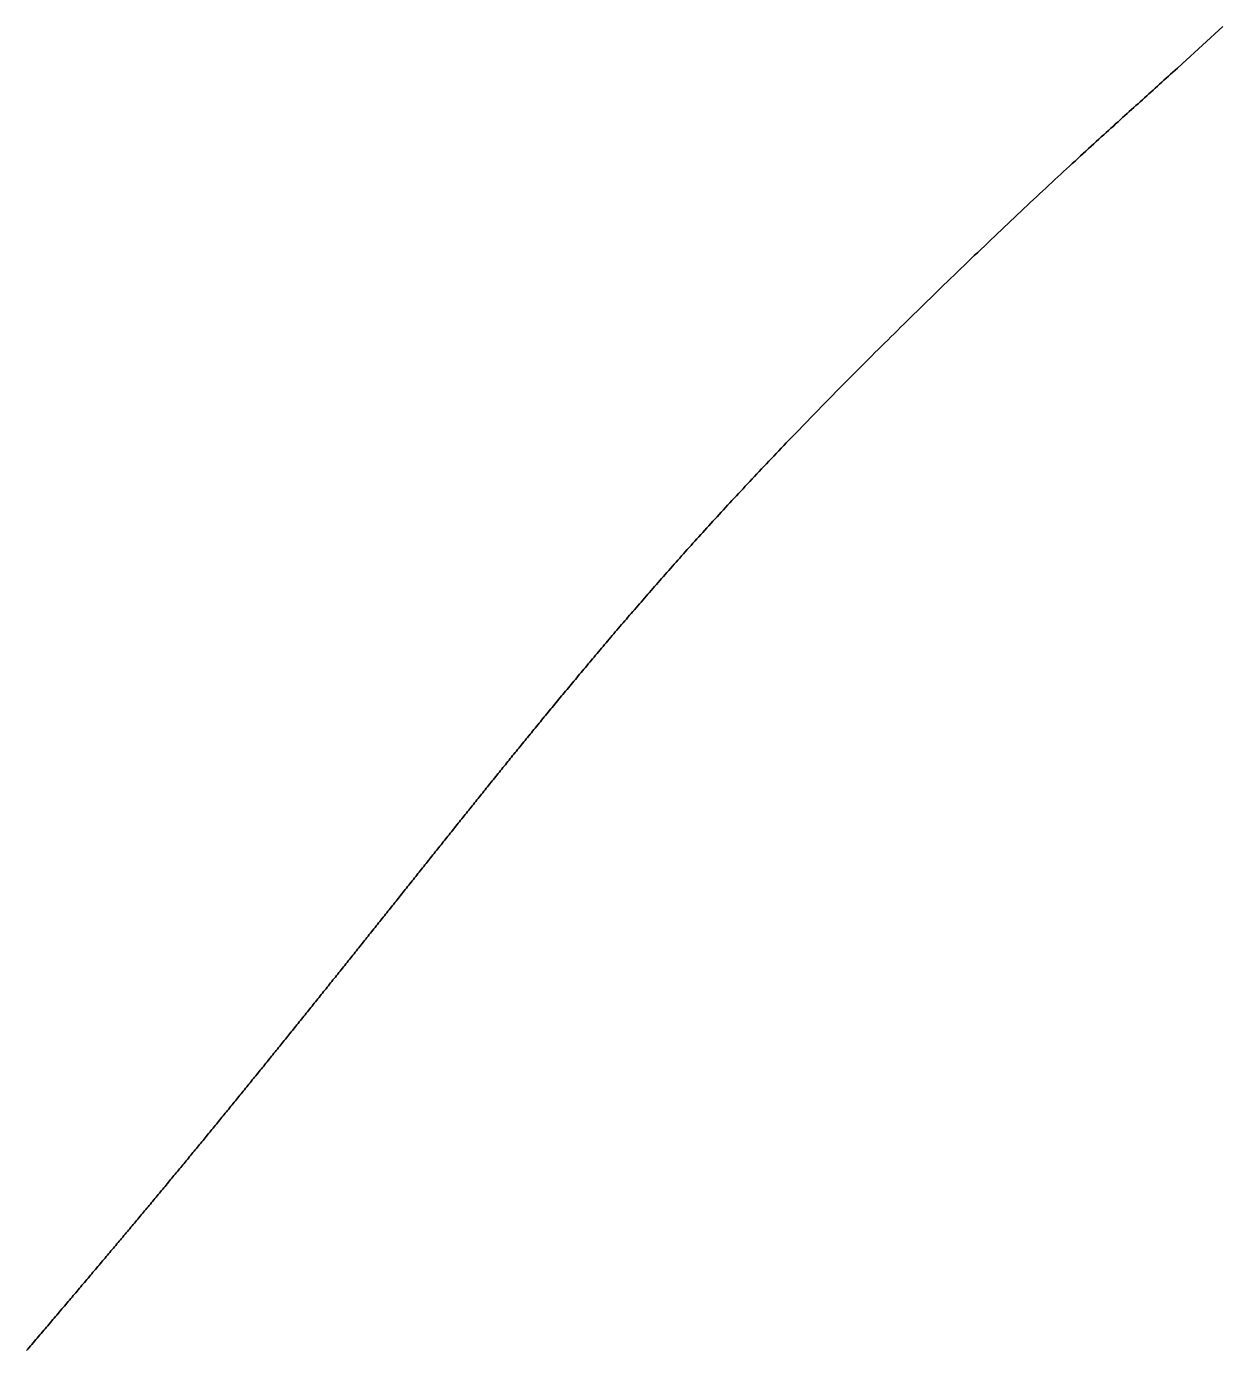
# Model space of a CAD drawing. Header units: inches. Extents: x 130170 to 284068, y 377793 to 804530.
# Drawn here: x 251080.05 to 251110.62, y 752607.03 to 752640.95 of the extents above; entities that cross this region are included whole.
import ezdxf

# ---------------------------------------------------------------- set-up
doc = ezdxf.new("R2010")
doc.units = ezdxf.units.IN
doc.header["$MEASUREMENT"] = 0
doc.layers.add('muni_il', color=7, linetype='Continuous')

msp = doc.modelspace()

# ---------------------------------------------------------------- linework, layer by layer
at = {"layer": 'muni_il'}
for points in [[(251110.681, 752640.95), (251109.634, 752639.993), (251109.515, 752639.885), (251109.457, 752639.832), (251109.399, 752639.779), (251109.341, 752639.727), (251109.284, 752639.675), (251109.227, 752639.624), (251109.171, 752639.572), (251109.115, 752639.522), (251109.059, 752639.471), (251109.003, 752639.421), (251108.948, 752639.371), (251108.893, 752639.321), (251108.838, 752639.271), (251108.783, 752639.221), (251108.728, 752639.172), (251108.673, 752639.122), (251108.617, 752639.072), (251108.562, 752639.022), (251108.507, 752638.972), (251108.451, 752638.922), (251108.395, 752638.871), (251108.339, 752638.821), (251108.283, 752638.77), (251108.226, 752638.718), (251108.169, 752638.666), (251108.111, 752638.614), (251108.053, 752638.561), (251107.994, 752638.508), (251107.934, 752638.454), (251107.875, 752638.4), (251107.814, 752638.345), (251107.753, 752638.289), (251107.691, 752638.233), (251107.628, 752638.176), (251107.565, 752638.119), (251107.501, 752638.06), (251107.437, 752638.001), (251107.371, 752637.942), (251107.305, 752637.881), (251107.238, 752637.82), (251107.171, 752637.758), (251107.102, 752637.695), (251107.033, 752637.632), (251106.963, 752637.567), (251106.893, 752637.502), (251106.821, 752637.437), (251106.749, 752637.37), (251106.676, 752637.303), (251106.602, 752637.234), (251106.528, 752637.166), (251106.453, 752637.096), (251106.377, 752637.026), (251106.301, 752636.954), (251106.224, 752636.883), (251106.146, 752636.81), (251106.067, 752636.737), (251105.988, 752636.663), (251105.909, 752636.589), (251105.829, 752636.514), (251105.748, 752636.438), (251105.667, 752636.362), (251105.585, 752636.285), (251105.503, 752636.208), (251105.42, 752636.13), (251105.337, 752636.051), (251105.253, 752635.972), (251105.169, 752635.893), (251105.085, 752635.813), (251105.001, 752635.733), (251104.916, 752635.652), (251104.831, 752635.571), (251104.745, 752635.49), (251104.659, 752635.408), (251104.573, 752635.326), (251104.487, 752635.244), (251104.401, 752635.162), (251104.315, 752635.079), (251104.229, 752634.996), (251104.142, 752634.913), (251104.055, 752634.83), (251103.969, 752634.746), (251103.882, 752634.663), (251103.796, 752634.579), (251103.709, 752634.495), (251103.622, 752634.412), (251103.536, 752634.328), (251103.45, 752634.244), (251103.364, 752634.16), (251103.278, 752634.077), (251103.192, 752633.993), (251103.106, 752633.909), (251103.02, 752633.826), (251102.935, 752633.742), (251102.85, 752633.659), (251102.765, 752633.576), (251102.681, 752633.493), (251102.596, 752633.41), (251102.512, 752633.327), (251102.429, 752633.245), (251102.345, 752633.162), (251102.262, 752633.08), (251102.18, 752632.999), (251102.098, 752632.917), (251102.016, 752632.836), (251101.934, 752632.755), (251101.853, 752632.674), (251101.772, 752632.594), (251101.692, 752632.514), (251101.612, 752632.434), (251101.533, 752632.354), (251101.454, 752632.275), (251101.375, 752632.196), (251101.297, 752632.118), (251101.219, 752632.04), (251101.142, 752631.962), (251101.065, 752631.885), (251100.989, 752631.808), (251100.914, 752631.731), (251100.838, 752631.655), (251100.763, 752631.579), (251100.689, 752631.503), (251100.615, 752631.428), (251100.542, 752631.354), (251100.469, 752631.279), (251100.397, 752631.205), (251100.325, 752631.132), (251100.254, 752631.059), (251100.183, 752630.986), (251100.113, 752630.914), (251100.043, 752630.842), (251099.973, 752630.77), (251099.904, 752630.699), (251099.836, 752630.628), (251099.768, 752630.558), (251099.701, 752630.488), (251099.634, 752630.419), (251099.568, 752630.35), (251099.502, 752630.281), (251099.436, 752630.213), (251099.371, 752630.145), (251099.307, 752630.077), (251099.243, 752630.01), (251099.179, 752629.943), (251099.116, 752629.877), (251099.053, 752629.811), (251098.991, 752629.746), (251098.929, 752629.68), (251098.868, 752629.615), (251098.807, 752629.551), (251098.747, 752629.487), (251098.687, 752629.423), (251098.627, 752629.36), (251098.568, 752629.296), (251098.509, 752629.234), (251098.451, 752629.171), (251098.393, 752629.109), (251098.335, 752629.047), (251098.278, 752628.986), (251098.222, 752628.925), (251098.165, 752628.864), (251098.109, 752628.804), (251098.054, 752628.744), (251097.998, 752628.684), (251097.944, 752628.625), (251097.889, 752628.565), (251097.835, 752628.506), (251097.781, 752628.448), (251097.728, 752628.39), (251097.675, 752628.331), (251097.622, 752628.274), (251097.57, 752628.216), (251097.517, 752628.159), (251097.466, 752628.102), (251097.414, 752628.046), (251097.363, 752627.989), (251097.312, 752627.933), (251097.262, 752627.877), (251097.211, 752627.822), (251097.162, 752627.766), (251097.112, 752627.711), (251097.062, 752627.656), (251097.014, 752627.601), (251096.965, 752627.547), (251096.916, 752627.493), (251096.868, 752627.439), (251096.82, 752627.385), (251096.772, 752627.332), (251096.725, 752627.278), (251096.678, 752627.225), (251096.631, 752627.172), (251096.584, 752627.12), (251096.538, 752627.067), (251096.491, 752627.015), (251096.445, 752626.963), (251096.4, 752626.911), (251096.354, 752626.859), (251096.309, 752626.808), (251096.264, 752626.757), (251096.219, 752626.705), (251096.174, 752626.655), (251096.13, 752626.604), (251096.086, 752626.553), (251096.042, 752626.503), (251095.998, 752626.453), (251095.954, 752626.403), (251095.911, 752626.353), (251095.868, 752626.303), (251095.825, 752626.254), (251095.782, 752626.205), (251095.74, 752626.155), (251095.697, 752626.106), (251095.655, 752626.058), (251095.613, 752626.009), (251095.571, 752625.961), (251095.529, 752625.912), (251095.488, 752625.864), (251095.447, 752625.816), (251095.406, 752625.768), (251095.365, 752625.72), (251095.324, 752625.673), (251095.283, 752625.625), (251095.243, 752625.578), (251095.203, 752625.531), (251095.162, 752625.484), (251095.123, 752625.437), (251095.083, 752625.39), (251095.043, 752625.344), (251095.004, 752625.298), (251094.964, 752625.251), (251094.925, 752625.205), (251094.886, 752625.159), (251094.847, 752625.113), (251094.809, 752625.068), (251094.77, 752625.022), (251094.732, 752624.977), (251094.694, 752624.931), (251094.656, 752624.886), (251094.618, 752624.841), (251094.58, 752624.796), (251094.542, 752624.751), (251094.505, 752624.707), (251094.467, 752624.662), (251094.43, 752624.618), (251094.393, 752624.574), (251094.356, 752624.529), (251094.319, 752624.486), (251094.282, 752624.442), (251094.246, 752624.398), (251094.209, 752624.354), (251094.173, 752624.311), (251094.137, 752624.267), (251094.101, 752624.224), (251094.065, 752624.181), (251094.029, 752624.138), (251093.993, 752624.095), (251093.958, 752624.052), (251093.922, 752624.01), (251093.887, 752623.967), (251093.852, 752623.925), (251093.817, 752623.882), (251093.782, 752623.84), (251093.747, 752623.798), (251093.712, 752623.756), (251093.677, 752623.714), (251093.643, 752623.672), (251093.608, 752623.63), (251093.574, 752623.589), (251093.54, 752623.547), (251093.506, 752623.506), (251093.472, 752623.465), (251093.438, 752623.424), (251093.404, 752623.382), (251093.371, 752623.341), (251093.337, 752623.301), (251093.304, 752623.26), (251093.27, 752623.219), (251093.237, 752623.179), (251093.204, 752623.138), (251093.171, 752623.098), (251093.138, 752623.057), (251093.105, 752623.017), (251093.072, 752622.977), (251093.039, 752622.937), (251093.007, 752622.897), (251092.974, 752622.857), (251092.941, 752622.818), (251092.909, 752622.778), (251092.877, 752622.738), (251092.845, 752622.699), (251092.812, 752622.659), (251092.78, 752622.62), (251092.748, 752622.581), (251092.717, 752622.541), (251092.685, 752622.502), (251092.653, 752622.463), (251092.621, 752622.424), (251092.59, 752622.385), (251092.558, 752622.346), (251092.527, 752622.308), (251092.495, 752622.269), (251092.464, 752622.23), (251092.433, 752622.192), (251092.402, 752622.153), (251092.37, 752622.115), (251092.339, 752622.076), (251092.308, 752622.038), (251092.277, 752622), (251092.246, 752621.962), (251092.216, 752621.923), (251092.185, 752621.885), (251092.154, 752621.847), (251092.123, 752621.809), (251092.093, 752621.771), (251092.062, 752621.733), (251092.032, 752621.695), (251092.001, 752621.658), (251091.971, 752621.62), (251091.94, 752621.582), (251091.91, 752621.545), (251091.88, 752621.507), (251091.85, 752621.469), (251091.819, 752621.432), (251091.789, 752621.394), (251091.759, 752621.357), (251091.729, 752621.319), (251091.699, 752621.282), (251091.669, 752621.245), (251091.639, 752621.207), (251091.609, 752621.17), (251091.579, 752621.133), (251091.549, 752621.095), (251091.519, 752621.058), (251091.489, 752621.021), (251091.459, 752620.984), (251091.43, 752620.946), (251091.4, 752620.909), (251091.37, 752620.872), (251091.34, 752620.835), (251091.311, 752620.798), (251091.281, 752620.761), (251091.251, 752620.724), (251091.222, 752620.687), (251091.192, 752620.65), (251091.162, 752620.613), (251091.133, 752620.576), (251091.103, 752620.539), (251091.074, 752620.502), (251091.044, 752620.465), (251091.015, 752620.428), (251090.985, 752620.391), (251090.956, 752620.354), (251090.926, 752620.317), (251090.897, 752620.281), (251090.867, 752620.244), (251090.838, 752620.207), (251090.808, 752620.17), (251090.778, 752620.133), (251090.749, 752620.096), (251090.72, 752620.059), (251090.69, 752620.022), (251090.661, 752619.985), (251090.631, 752619.948), (251090.602, 752619.912), (251090.572, 752619.875), (251090.543, 752619.838), (251090.513, 752619.801), (251090.484, 752619.764), (251090.454, 752619.727), (251090.425, 752619.69), (251090.395, 752619.653), (251090.366, 752619.616), (251090.337, 752619.579), (251090.307, 752619.542), (251090.278, 752619.505), (251090.248, 752619.468), (251090.219, 752619.432), (251090.189, 752619.395), (251090.16, 752619.358), (251090.13, 752619.321), (251090.101, 752619.284), (251090.071, 752619.247), (251090.042, 752619.21), (251090.012, 752619.172), (251089.982, 752619.136), (251089.953, 752619.099), (251089.923, 752619.061), (251089.894, 752619.024), (251089.864, 752618.987), (251089.835, 752618.95), (251089.805, 752618.913), (251089.775, 752618.876), (251089.746, 752618.839), (251089.716, 752618.802), (251089.687, 752618.765), (251089.657, 752618.727), (251089.627, 752618.69), (251089.598, 752618.653), (251089.568, 752618.616), (251089.538, 752618.579), (251089.509, 752618.541), (251089.479, 752618.504), (251089.449, 752618.467), (251089.419, 752618.43), (251089.39, 752618.392), (251089.36, 752618.355), (251089.33, 752618.318), (251089.3, 752618.281), (251089.271, 752618.243), (251089.241, 752618.206), (251089.211, 752618.169), (251089.181, 752618.131), (251089.151, 752618.094), (251089.122, 752618.057), (251089.092, 752618.019), (251089.062, 752617.982), (251089.032, 752617.945), (251089.002, 752617.907), (251088.972, 752617.87), (251088.943, 752617.832), (251088.913, 752617.795), (251088.883, 752617.758), (251088.853, 752617.72), (251088.823, 752617.683), (251088.793, 752617.645), (251088.763, 752617.608), (251088.733, 752617.57), (251088.704, 752617.533), (251088.674, 752617.496), (251088.644, 752617.458), (251088.614, 752617.421), (251088.584, 752617.383), (251088.554, 752617.346), (251088.524, 752617.309), (251088.494, 752617.271), (251088.464, 752617.234), (251088.434, 752617.196), (251088.404, 752617.159), (251088.374, 752617.121), (251088.344, 752617.084), (251088.314, 752617.046), (251088.284, 752617.009), (251088.254, 752616.972), (251088.225, 752616.934), (251088.195, 752616.897), (251088.165, 752616.859), (251088.135, 752616.822), (251088.105, 752616.785), (251088.075, 752616.747), (251088.045, 752616.71), (251088.015, 752616.672), (251087.985, 752616.635), (251087.955, 752616.598), (251087.925, 752616.56), (251087.895, 752616.523), (251087.865, 752616.486), (251087.835, 752616.448), (251087.806, 752616.411), (251087.776, 752616.374), (251087.746, 752616.337), (251087.716, 752616.299), (251087.686, 752616.262), (251087.656, 752616.225), (251087.626, 752616.188), (251087.596, 752616.15), (251087.566, 752616.113), (251087.537, 752616.076), (251087.507, 752616.039), (251087.477, 752616.002), (251087.447, 752615.965), (251087.417, 752615.928), (251087.388, 752615.89), (251087.358, 752615.853), (251087.328, 752615.816), (251087.298, 752615.779), (251087.269, 752615.742), (251087.239, 752615.705), (251087.209, 752615.668), (251087.179, 752615.631), (251087.15, 752615.595), (251087.12, 752615.558), (251087.09, 752615.521), (251087.061, 752615.484), (251087.031, 752615.447), (251087.002, 752615.41), (251086.972, 752615.373), (251086.942, 752615.337), (251086.913, 752615.3), (251086.883, 752615.263), (251086.854, 752615.227), (251086.824, 752615.19), (251086.794, 752615.153), (251086.765, 752615.117), (251086.736, 752615.08), (251086.706, 752615.044), (251086.677, 752615.007), (251086.647, 752614.97), (251086.618, 752614.934), (251086.588, 752614.898), (251086.559, 752614.861), (251086.53, 752614.825), (251086.5, 752614.788), (251086.471, 752614.752), (251086.442, 752614.716), (251086.412, 752614.679), (251086.383, 752614.643), (251086.354, 752614.607), (251086.324, 752614.571), (251086.295, 752614.535), (251086.266, 752614.498), (251086.237, 752614.462), (251086.207, 752614.426), (251086.178, 752614.39), (251086.149, 752614.354), (251086.12, 752614.318), (251086.091, 752614.282), (251086.062, 752614.246), (251086.033, 752614.21), (251086.003, 752614.174), (251085.975, 752614.139), (251085.945, 752614.103), (251085.916, 752614.067), (251085.887, 752614.031), (251085.858, 752613.995), (251085.829, 752613.96), (251085.8, 752613.924), (251085.771, 752613.888), (251085.743, 752613.853), (251085.714, 752613.817), (251085.685, 752613.781), (251085.656, 752613.746), (251085.627, 752613.71), (251085.598, 752613.675), (251085.569, 752613.639), (251085.541, 752613.604), (251085.512, 752613.569), (251085.483, 752613.533), (251085.454, 752613.498), (251085.425, 752613.462), (251085.397, 752613.427), (251085.368, 752613.392), (251085.339, 752613.357), (251085.31, 752613.321), (251085.282, 752613.286), (251085.253, 752613.251), (251085.224, 752613.216), (251085.196, 752613.181), (251085.167, 752613.145), (251085.138, 752613.11), (251085.11, 752613.075), (251085.081, 752613.04), (251085.052, 752613.005), (251085.024, 752612.97), (251084.995, 752612.935), (251084.967, 752612.9), (251084.938, 752612.865), (251084.909, 752612.83), (251084.881, 752612.795), (251084.852, 752612.76), (251084.824, 752612.726), (251084.795, 752612.691), (251084.767, 752612.656), (251084.738, 752612.621), (251084.71, 752612.586), (251084.681, 752612.551), (251084.652, 752612.516), (251084.624, 752612.482), (251084.595, 752612.447), (251084.567, 752612.412), (251084.538, 752612.377), (251084.51, 752612.343), (251084.481, 752612.308), (251084.453, 752612.273), (251084.424, 752612.239), (251084.396, 752612.204), (251084.367, 752612.169), (251084.339, 752612.135), (251084.31, 752612.1), (251084.282, 752612.065), (251084.253, 752612.031), (251084.224, 752611.996), (251084.196, 752611.961), (251084.167, 752611.927), (251084.139, 752611.892), (251084.11, 752611.857), (251084.082, 752611.823), (251084.053, 752611.788), (251084.025, 752611.753), (251083.996, 752611.719), (251083.967, 752611.684), (251083.939, 752611.65), (251083.91, 752611.615), (251083.882, 752611.58), (251083.853, 752611.546), (251083.824, 752611.511), (251083.796, 752611.476), (251083.767, 752611.442), (251083.738, 752611.407), (251083.709, 752611.373), (251083.681, 752611.338), (251083.652, 752611.303), (251083.623, 752611.269), (251083.594, 752611.234), (251083.566, 752611.199), (251083.537, 752611.164), (251083.508, 752611.13), (251083.479, 752611.095), (251083.45, 752611.06), (251083.421, 752611.025), (251083.392, 752610.991), (251083.364, 752610.956), (251083.335, 752610.921), (251083.306, 752610.886), (251083.276, 752610.851), (251083.248, 752610.817), (251083.219, 752610.782), (251083.189, 752610.747), (251083.16, 752610.712), (251083.131, 752610.677), (251083.102, 752610.642), (251083.073, 752610.607), (251083.043, 752610.572), (251083.014, 752610.537), (251082.985, 752610.502), (251082.956, 752610.467), (251082.926, 752610.432), (251082.897, 752610.397), (251082.868, 752610.361), (251082.838, 752610.326), (251082.809, 752610.291), (251082.779, 752610.256), (251082.75, 752610.22), (251082.72, 752610.185), (251082.69, 752610.15), (251082.661, 752610.114), (251082.631, 752610.079), (251082.601, 752610.043), (251082.572, 752610.008), (251082.542, 752609.972), (251082.512, 752609.937), (251082.482, 752609.901), (251082.452, 752609.865), (251082.422, 752609.83), (251082.392, 752609.794), (251082.362, 752609.758), (251082.332, 752609.723), (251082.302, 752609.687), (251082.271, 752609.651), (251082.241, 752609.615), (251082.211, 752609.579), (251082.18, 752609.543), (251082.15, 752609.507), (251082.12, 752609.471), (251082.089, 752609.434), (251082.059, 752609.398), (251082.028, 752609.362), (251081.997, 752609.326), (251081.967, 752609.289), (251081.936, 752609.253), (251081.905, 752609.216), (251081.874, 752609.18), (251081.843, 752609.143), (251081.813, 752609.106), (251081.782, 752609.07), (251081.75, 752609.033), (251081.719, 752608.996), (251081.688, 752608.959), (251081.657, 752608.922), (251081.626, 752608.885), (251081.594, 752608.848), (251081.563, 752608.811), (251081.531, 752608.774), (251081.5, 752608.736), (251081.468, 752608.699), (251081.437, 752608.662), (251081.405, 752608.624), (251081.373, 752608.587), (251081.341, 752608.549), (251081.309, 752608.511), (251081.277, 752608.474), (251081.245, 752608.436), (251081.213, 752608.398), (251081.181, 752608.36), (251081.149, 752608.322), (251081.117, 752608.284), (251081.084, 752608.246), (251081.052, 752608.208), (251081.019, 752608.169), (251080.987, 752608.131), (251080.954, 752608.093), (251080.922, 752608.054), (251080.889, 752608.016), (251080.856, 752607.977), (251080.823, 752607.938), (251080.79, 752607.899), (251080.757, 752607.861), (251080.724, 752607.821), (251080.691, 752607.783), (251080.658, 752607.743), (251080.624, 752607.704), (251080.591, 752607.665), (251080.558, 752607.626), (251080.524, 752607.586), (251080.491, 752607.547), (251080.457, 752607.507), (251080.423, 752607.467), (251080.389, 752607.428), (251080.356, 752607.388), (251080.322, 752607.348), (251080.288, 752607.308), (251080.253, 752607.268), (251080.219, 752607.228), (251080.185, 752607.187), (251080.151, 752607.147), (251080.116, 752607.107), (251080.082, 752607.066), (251080.048, 752607.026)], [(251080.048, 752607.026), (251080.082, 752607.066), (251080.116, 752607.107), (251080.151, 752607.147), (251080.185, 752607.187), (251080.219, 752607.228), (251080.253, 752607.268), (251080.288, 752607.308), (251080.322, 752607.348), (251080.356, 752607.388), (251080.389, 752607.428), (251080.423, 752607.467), (251080.457, 752607.507), (251080.491, 752607.547), (251080.524, 752607.586), (251080.558, 752607.626), (251080.591, 752607.665), (251080.624, 752607.704), (251080.658, 752607.743), (251080.691, 752607.783), (251080.724, 752607.821), (251080.757, 752607.861), (251080.79, 752607.899), (251080.823, 752607.938), (251080.856, 752607.977), (251080.889, 752608.016), (251080.922, 752608.054), (251080.954, 752608.093), (251080.987, 752608.131), (251081.019, 752608.169), (251081.052, 752608.208), (251081.084, 752608.246), (251081.117, 752608.284), (251081.149, 752608.322), (251081.181, 752608.36), (251081.213, 752608.398), (251081.245, 752608.436), (251081.277, 752608.474), (251081.309, 752608.511), (251081.341, 752608.549), (251081.373, 752608.587), (251081.405, 752608.624), (251081.437, 752608.662), (251081.468, 752608.699), (251081.5, 752608.736), (251081.531, 752608.774), (251081.563, 752608.811), (251081.594, 752608.848), (251081.626, 752608.885), (251081.657, 752608.922), (251081.688, 752608.959), (251081.719, 752608.996), (251081.75, 752609.033), (251081.782, 752609.07), (251081.813, 752609.106), (251081.843, 752609.143), (251081.874, 752609.18), (251081.905, 752609.216), (251081.936, 752609.253), (251081.967, 752609.289), (251081.997, 752609.326), (251082.028, 752609.362), (251082.059, 752609.398), (251082.089, 752609.434), (251082.12, 752609.471), (251082.15, 752609.507), (251082.18, 752609.543), (251082.211, 752609.579), (251082.241, 752609.615), (251082.271, 752609.651), (251082.302, 752609.687), (251082.332, 752609.723), (251082.362, 752609.758), (251082.392, 752609.794), (251082.422, 752609.83), (251082.452, 752609.865), (251082.482, 752609.901), (251082.512, 752609.937), (251082.542, 752609.972), (251082.572, 752610.008), (251082.601, 752610.043), (251082.631, 752610.079), (251082.661, 752610.114), (251082.69, 752610.15), (251082.72, 752610.185), (251082.75, 752610.22), (251082.779, 752610.256), (251082.809, 752610.291), (251082.838, 752610.326), (251082.868, 752610.361), (251082.897, 752610.397), (251082.926, 752610.432), (251082.956, 752610.467), (251082.985, 752610.502), (251083.014, 752610.537), (251083.043, 752610.572), (251083.073, 752610.607), (251083.102, 752610.642), (251083.131, 752610.677), (251083.16, 752610.712), (251083.189, 752610.747), (251083.219, 752610.782), (251083.248, 752610.817), (251083.276, 752610.851), (251083.306, 752610.886), (251083.335, 752610.921), (251083.364, 752610.956), (251083.392, 752610.991), (251083.421, 752611.025), (251083.45, 752611.06), (251083.479, 752611.095), (251083.508, 752611.13), (251083.537, 752611.164), (251083.566, 752611.199), (251083.594, 752611.234), (251083.623, 752611.269), (251083.652, 752611.303), (251083.681, 752611.338), (251083.709, 752611.373), (251083.738, 752611.407), (251083.767, 752611.442), (251083.796, 752611.476), (251083.824, 752611.511), (251083.853, 752611.546), (251083.882, 752611.58), (251083.91, 752611.615), (251083.939, 752611.65), (251083.967, 752611.684), (251083.996, 752611.719), (251084.025, 752611.753), (251084.053, 752611.788), (251084.082, 752611.823), (251084.11, 752611.857), (251084.139, 752611.892), (251084.167, 752611.927), (251084.196, 752611.961), (251084.224, 752611.996), (251084.253, 752612.031), (251084.282, 752612.065), (251084.31, 752612.1), (251084.339, 752612.135), (251084.367, 752612.169), (251084.396, 752612.204), (251084.424, 752612.239), (251084.453, 752612.273), (251084.481, 752612.308), (251084.51, 752612.343), (251084.538, 752612.377), (251084.567, 752612.412), (251084.595, 752612.447), (251084.624, 752612.482), (251084.652, 752612.516), (251084.681, 752612.551), (251084.71, 752612.586), (251084.738, 752612.621), (251084.767, 752612.656), (251084.795, 752612.691), (251084.824, 752612.726), (251084.852, 752612.76), (251084.881, 752612.795), (251084.909, 752612.83), (251084.938, 752612.865), (251084.967, 752612.9), (251084.995, 752612.935), (251085.024, 752612.97), (251085.052, 752613.005), (251085.081, 752613.04), (251085.11, 752613.075), (251085.138, 752613.11), (251085.167, 752613.145), (251085.196, 752613.181), (251085.224, 752613.216), (251085.253, 752613.251), (251085.282, 752613.286), (251085.31, 752613.321), (251085.339, 752613.357), (251085.368, 752613.392), (251085.397, 752613.427), (251085.425, 752613.462), (251085.454, 752613.498), (251085.483, 752613.533), (251085.512, 752613.569), (251085.541, 752613.604), (251085.569, 752613.639), (251085.598, 752613.675), (251085.627, 752613.71), (251085.656, 752613.746), (251085.685, 752613.781), (251085.714, 752613.817), (251085.743, 752613.853), (251085.771, 752613.888), (251085.8, 752613.924), (251085.829, 752613.96), (251085.858, 752613.995), (251085.887, 752614.031), (251085.916, 752614.067), (251085.945, 752614.103), (251085.975, 752614.139), (251086.003, 752614.174), (251086.033, 752614.21), (251086.062, 752614.246), (251086.091, 752614.282), (251086.12, 752614.318), (251086.149, 752614.354), (251086.178, 752614.39), (251086.207, 752614.426), (251086.237, 752614.462), (251086.266, 752614.498), (251086.295, 752614.535), (251086.324, 752614.571), (251086.354, 752614.607), (251086.383, 752614.643), (251086.412, 752614.679), (251086.442, 752614.716), (251086.471, 752614.752), (251086.5, 752614.788), (251086.53, 752614.825), (251086.559, 752614.861), (251086.588, 752614.898), (251086.618, 752614.934), (251086.647, 752614.97), (251086.677, 752615.007), (251086.706, 752615.044), (251086.736, 752615.08), (251086.765, 752615.117), (251086.794, 752615.153), (251086.824, 752615.19), (251086.854, 752615.227), (251086.883, 752615.263), (251086.913, 752615.3), (251086.942, 752615.337), (251086.972, 752615.373), (251087.002, 752615.41), (251087.031, 752615.447), (251087.061, 752615.484), (251087.09, 752615.521), (251087.12, 752615.558), (251087.15, 752615.595), (251087.179, 752615.631), (251087.209, 752615.668), (251087.239, 752615.705), (251087.269, 752615.742), (251087.298, 752615.779), (251087.328, 752615.816), (251087.358, 752615.853), (251087.388, 752615.89), (251087.417, 752615.928), (251087.447, 752615.965), (251087.477, 752616.002), (251087.507, 752616.039), (251087.537, 752616.076), (251087.566, 752616.113), (251087.596, 752616.15), (251087.626, 752616.188), (251087.656, 752616.225), (251087.686, 752616.262), (251087.716, 752616.299), (251087.746, 752616.337), (251087.776, 752616.374), (251087.806, 752616.411), (251087.835, 752616.448), (251087.865, 752616.486), (251087.895, 752616.523), (251087.925, 752616.56), (251087.955, 752616.598), (251087.985, 752616.635), (251088.015, 752616.672), (251088.045, 752616.71), (251088.075, 752616.747), (251088.105, 752616.785), (251088.135, 752616.822), (251088.165, 752616.859), (251088.195, 752616.897), (251088.225, 752616.934), (251088.254, 752616.972), (251088.284, 752617.009), (251088.314, 752617.046), (251088.344, 752617.084), (251088.374, 752617.121), (251088.404, 752617.159), (251088.434, 752617.196), (251088.464, 752617.234), (251088.494, 752617.271), (251088.524, 752617.309), (251088.554, 752617.346), (251088.584, 752617.383), (251088.614, 752617.421), (251088.644, 752617.458), (251088.674, 752617.496), (251088.704, 752617.533), (251088.733, 752617.57), (251088.763, 752617.608), (251088.793, 752617.645), (251088.823, 752617.683), (251088.853, 752617.72), (251088.883, 752617.758), (251088.913, 752617.795), (251088.943, 752617.832), (251088.972, 752617.87), (251089.002, 752617.907), (251089.032, 752617.945), (251089.062, 752617.982), (251089.092, 752618.019), (251089.122, 752618.057), (251089.151, 752618.094), (251089.181, 752618.131), (251089.211, 752618.169), (251089.241, 752618.206), (251089.271, 752618.243), (251089.3, 752618.281), (251089.33, 752618.318), (251089.36, 752618.355), (251089.39, 752618.392), (251089.419, 752618.43), (251089.449, 752618.467), (251089.479, 752618.504), (251089.509, 752618.541), (251089.538, 752618.579), (251089.568, 752618.616), (251089.598, 752618.653), (251089.627, 752618.69), (251089.657, 752618.727), (251089.687, 752618.765), (251089.716, 752618.802), (251089.746, 752618.839), (251089.775, 752618.876), (251089.805, 752618.913), (251089.835, 752618.95), (251089.864, 752618.987), (251089.894, 752619.024), (251089.923, 752619.061), (251089.953, 752619.099), (251089.982, 752619.136), (251090.012, 752619.172), (251090.042, 752619.21), (251090.071, 752619.247), (251090.101, 752619.284), (251090.13, 752619.321), (251090.16, 752619.358), (251090.189, 752619.395), (251090.219, 752619.432), (251090.248, 752619.468), (251090.278, 752619.505), (251090.307, 752619.542), (251090.337, 752619.579), (251090.366, 752619.616), (251090.395, 752619.653), (251090.425, 752619.69), (251090.454, 752619.727), (251090.484, 752619.764), (251090.513, 752619.801), (251090.543, 752619.838), (251090.572, 752619.875), (251090.602, 752619.912), (251090.631, 752619.948), (251090.661, 752619.985), (251090.69, 752620.022), (251090.72, 752620.059), (251090.749, 752620.096), (251090.778, 752620.133), (251090.808, 752620.17), (251090.838, 752620.207), (251090.867, 752620.244), (251090.897, 752620.281), (251090.926, 752620.317), (251090.956, 752620.354), (251090.985, 752620.391), (251091.015, 752620.428), (251091.044, 752620.465), (251091.074, 752620.502), (251091.103, 752620.539), (251091.133, 752620.576), (251091.162, 752620.613), (251091.192, 752620.65), (251091.222, 752620.687), (251091.251, 752620.724), (251091.281, 752620.761), (251091.311, 752620.798), (251091.34, 752620.835), (251091.37, 752620.872), (251091.4, 752620.909), (251091.43, 752620.946), (251091.459, 752620.984), (251091.489, 752621.021), (251091.519, 752621.058), (251091.549, 752621.095), (251091.579, 752621.133), (251091.609, 752621.17), (251091.639, 752621.207), (251091.669, 752621.245), (251091.699, 752621.282), (251091.729, 752621.319), (251091.759, 752621.357), (251091.789, 752621.394), (251091.819, 752621.432), (251091.85, 752621.469), (251091.88, 752621.507), (251091.91, 752621.545), (251091.94, 752621.582), (251091.971, 752621.62), (251092.001, 752621.658), (251092.032, 752621.695), (251092.062, 752621.733), (251092.093, 752621.771), (251092.123, 752621.809), (251092.154, 752621.847), (251092.185, 752621.885), (251092.216, 752621.923), (251092.246, 752621.962), (251092.277, 752622), (251092.308, 752622.038), (251092.339, 752622.076), (251092.37, 752622.115), (251092.402, 752622.153), (251092.433, 752622.192), (251092.464, 752622.23), (251092.495, 752622.269), (251092.527, 752622.308), (251092.558, 752622.346), (251092.59, 752622.385), (251092.621, 752622.424), (251092.653, 752622.463), (251092.685, 752622.502), (251092.717, 752622.541), (251092.748, 752622.581), (251092.78, 752622.62), (251092.812, 752622.659), (251092.845, 752622.699), (251092.877, 752622.738), (251092.909, 752622.778), (251092.941, 752622.818), (251092.974, 752622.857), (251093.007, 752622.897), (251093.039, 752622.937), (251093.072, 752622.977), (251093.105, 752623.017), (251093.138, 752623.057), (251093.171, 752623.098), (251093.204, 752623.138), (251093.237, 752623.179), (251093.27, 752623.219), (251093.304, 752623.26), (251093.337, 752623.301), (251093.371, 752623.341), (251093.404, 752623.382), (251093.438, 752623.424), (251093.472, 752623.465), (251093.506, 752623.506), (251093.54, 752623.547), (251093.574, 752623.589), (251093.608, 752623.63), (251093.643, 752623.672), (251093.677, 752623.714), (251093.712, 752623.756), (251093.747, 752623.798), (251093.782, 752623.84), (251093.817, 752623.882), (251093.852, 752623.925), (251093.887, 752623.967), (251093.922, 752624.01), (251093.958, 752624.052), (251093.993, 752624.095), (251094.029, 752624.138), (251094.065, 752624.181), (251094.101, 752624.224), (251094.137, 752624.267), (251094.173, 752624.311), (251094.209, 752624.354), (251094.246, 752624.398), (251094.282, 752624.442), (251094.319, 752624.486), (251094.356, 752624.529), (251094.393, 752624.574), (251094.43, 752624.618), (251094.467, 752624.662), (251094.505, 752624.707), (251094.542, 752624.751), (251094.58, 752624.796), (251094.618, 752624.841), (251094.656, 752624.886), (251094.694, 752624.931), (251094.732, 752624.977), (251094.77, 752625.022), (251094.809, 752625.068), (251094.847, 752625.113), (251094.886, 752625.159), (251094.925, 752625.205), (251094.964, 752625.251), (251095.004, 752625.298), (251095.043, 752625.344), (251095.083, 752625.39), (251095.123, 752625.437), (251095.162, 752625.484), (251095.203, 752625.531), (251095.243, 752625.578), (251095.283, 752625.625), (251095.324, 752625.673), (251095.365, 752625.72), (251095.406, 752625.768), (251095.447, 752625.816), (251095.488, 752625.864), (251095.529, 752625.912), (251095.571, 752625.961), (251095.613, 752626.009), (251095.655, 752626.058), (251095.697, 752626.106), (251095.74, 752626.155), (251095.782, 752626.205), (251095.825, 752626.254), (251095.868, 752626.303), (251095.911, 752626.353), (251095.954, 752626.403), (251095.998, 752626.453), (251096.042, 752626.503), (251096.086, 752626.553), (251096.13, 752626.604), (251096.174, 752626.655), (251096.219, 752626.705), (251096.264, 752626.757), (251096.309, 752626.808), (251096.354, 752626.859), (251096.4, 752626.911), (251096.445, 752626.963), (251096.491, 752627.015), (251096.538, 752627.067), (251096.584, 752627.12), (251096.631, 752627.172), (251096.678, 752627.225), (251096.725, 752627.278), (251096.772, 752627.332), (251096.82, 752627.385), (251096.868, 752627.439), (251096.916, 752627.493), (251096.965, 752627.547), (251097.014, 752627.601), (251097.062, 752627.656), (251097.112, 752627.711), (251097.162, 752627.766), (251097.211, 752627.822), (251097.262, 752627.877), (251097.312, 752627.933), (251097.363, 752627.989), (251097.414, 752628.046), (251097.466, 752628.102), (251097.517, 752628.159), (251097.57, 752628.216), (251097.622, 752628.274), (251097.675, 752628.331), (251097.728, 752628.39), (251097.781, 752628.448), (251097.835, 752628.506), (251097.889, 752628.565), (251097.944, 752628.625), (251097.998, 752628.684), (251098.054, 752628.744), (251098.109, 752628.804), (251098.165, 752628.864), (251098.222, 752628.925), (251098.278, 752628.986), (251098.335, 752629.047), (251098.393, 752629.109), (251098.451, 752629.171), (251098.509, 752629.234), (251098.568, 752629.296), (251098.627, 752629.36), (251098.687, 752629.423), (251098.747, 752629.487), (251098.807, 752629.551), (251098.868, 752629.615), (251098.929, 752629.68), (251098.991, 752629.746), (251099.053, 752629.811), (251099.116, 752629.877), (251099.179, 752629.943), (251099.243, 752630.01), (251099.307, 752630.077), (251099.371, 752630.145), (251099.436, 752630.213), (251099.502, 752630.281), (251099.568, 752630.35), (251099.634, 752630.419), (251099.701, 752630.488), (251099.768, 752630.558), (251099.836, 752630.628), (251099.904, 752630.699), (251099.973, 752630.77), (251100.043, 752630.842), (251100.113, 752630.914), (251100.183, 752630.986), (251100.254, 752631.059), (251100.325, 752631.132), (251100.397, 752631.205), (251100.469, 752631.279), (251100.542, 752631.354), (251100.615, 752631.428), (251100.689, 752631.503), (251100.763, 752631.579), (251100.838, 752631.655), (251100.914, 752631.731), (251100.989, 752631.808), (251101.065, 752631.885), (251101.142, 752631.962), (251101.219, 752632.04), (251101.297, 752632.118), (251101.375, 752632.196), (251101.454, 752632.275), (251101.533, 752632.354), (251101.612, 752632.434), (251101.692, 752632.514), (251101.772, 752632.594), (251101.853, 752632.674), (251101.934, 752632.755), (251102.016, 752632.836), (251102.098, 752632.917), (251102.18, 752632.999), (251102.262, 752633.08), (251102.345, 752633.162), (251102.429, 752633.245), (251102.512, 752633.327), (251102.596, 752633.41), (251102.681, 752633.493), (251102.765, 752633.576), (251102.85, 752633.659), (251102.935, 752633.742), (251103.02, 752633.826), (251103.106, 752633.909), (251103.192, 752633.993), (251103.278, 752634.077), (251103.364, 752634.16), (251103.45, 752634.244), (251103.536, 752634.328), (251103.622, 752634.412), (251103.709, 752634.495), (251103.796, 752634.579), (251103.882, 752634.663), (251103.969, 752634.746), (251104.055, 752634.83), (251104.142, 752634.913), (251104.229, 752634.996), (251104.315, 752635.079), (251104.401, 752635.162), (251104.487, 752635.244), (251104.573, 752635.326), (251104.659, 752635.408), (251104.745, 752635.49), (251104.831, 752635.571), (251104.916, 752635.652), (251105.001, 752635.733), (251105.085, 752635.813), (251105.169, 752635.893), (251105.253, 752635.972), (251105.337, 752636.051), (251105.42, 752636.13), (251105.503, 752636.208), (251105.585, 752636.285), (251105.667, 752636.362), (251105.748, 752636.438), (251105.829, 752636.514), (251105.909, 752636.589), (251105.988, 752636.663), (251106.067, 752636.737), (251106.146, 752636.81), (251106.224, 752636.883), (251106.301, 752636.954), (251106.377, 752637.026), (251106.453, 752637.096), (251106.528, 752637.166), (251106.602, 752637.234), (251106.676, 752637.303), (251106.749, 752637.37), (251106.821, 752637.437), (251106.893, 752637.502), (251106.963, 752637.567), (251107.033, 752637.632), (251107.102, 752637.695), (251107.171, 752637.758), (251107.238, 752637.82), (251107.305, 752637.881), (251107.371, 752637.942), (251107.437, 752638.001), (251107.501, 752638.06), (251107.565, 752638.119), (251107.628, 752638.176), (251107.691, 752638.233), (251107.753, 752638.289), (251107.814, 752638.345), (251107.875, 752638.4), (251107.934, 752638.454), (251107.994, 752638.508), (251108.053, 752638.561), (251108.111, 752638.614), (251108.169, 752638.666), (251108.226, 752638.718), (251108.283, 752638.77), (251108.339, 752638.821), (251108.395, 752638.871), (251108.451, 752638.922), (251108.507, 752638.972), (251108.562, 752639.022), (251108.617, 752639.072), (251108.673, 752639.122), (251108.728, 752639.172), (251108.783, 752639.221), (251108.838, 752639.271), (251108.893, 752639.321), (251108.948, 752639.371), (251109.003, 752639.421), (251109.059, 752639.471), (251109.115, 752639.522), (251109.171, 752639.572), (251109.227, 752639.624), (251109.284, 752639.675), (251109.341, 752639.727), (251109.399, 752639.779), (251109.457, 752639.832), (251109.515, 752639.885), (251109.634, 752639.993), (251110.681, 752640.95)]]:
    msp.add_lwpolyline(points, dxfattribs=at)

doc.saveas('drawing.dxf')
